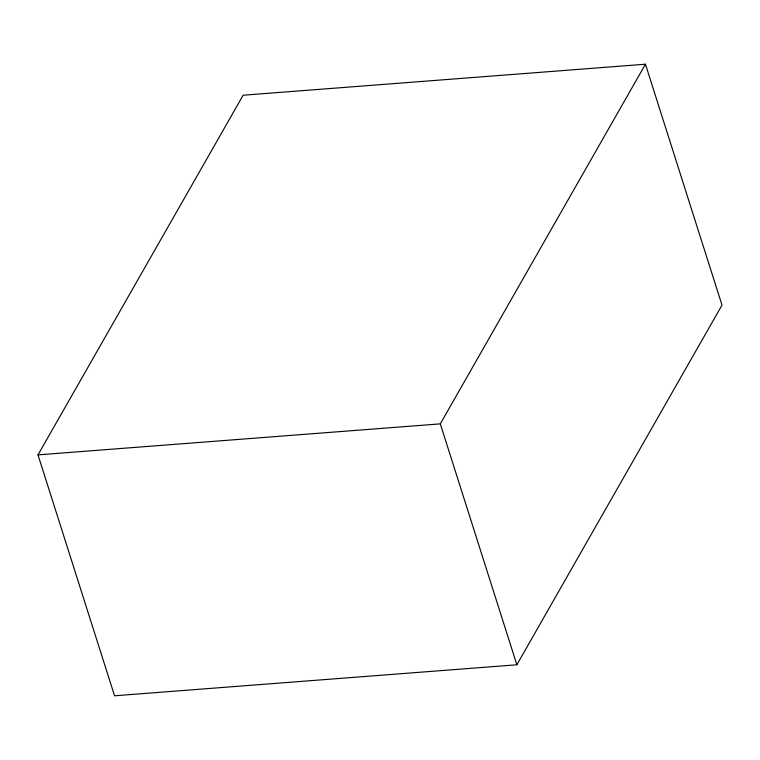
<?xml version="1.0" encoding="UTF-8"?>
<svg xmlns="http://www.w3.org/2000/svg" width="760" height="760" viewBox="0 0 760 760"><rect width="100%" height="100%" fill="white"/><g stroke="black" fill="none" stroke-linecap="round" stroke-linejoin="round"><path stroke-width="1.14" d="M38 454.879L243.143 95.219L645.449 64.21L722 305.121L516.857 664.781L114.551 695.789L38 454.879L440.306 423.861L645.449 64.21M440.306 423.861L516.857 664.781"/></g></svg>
